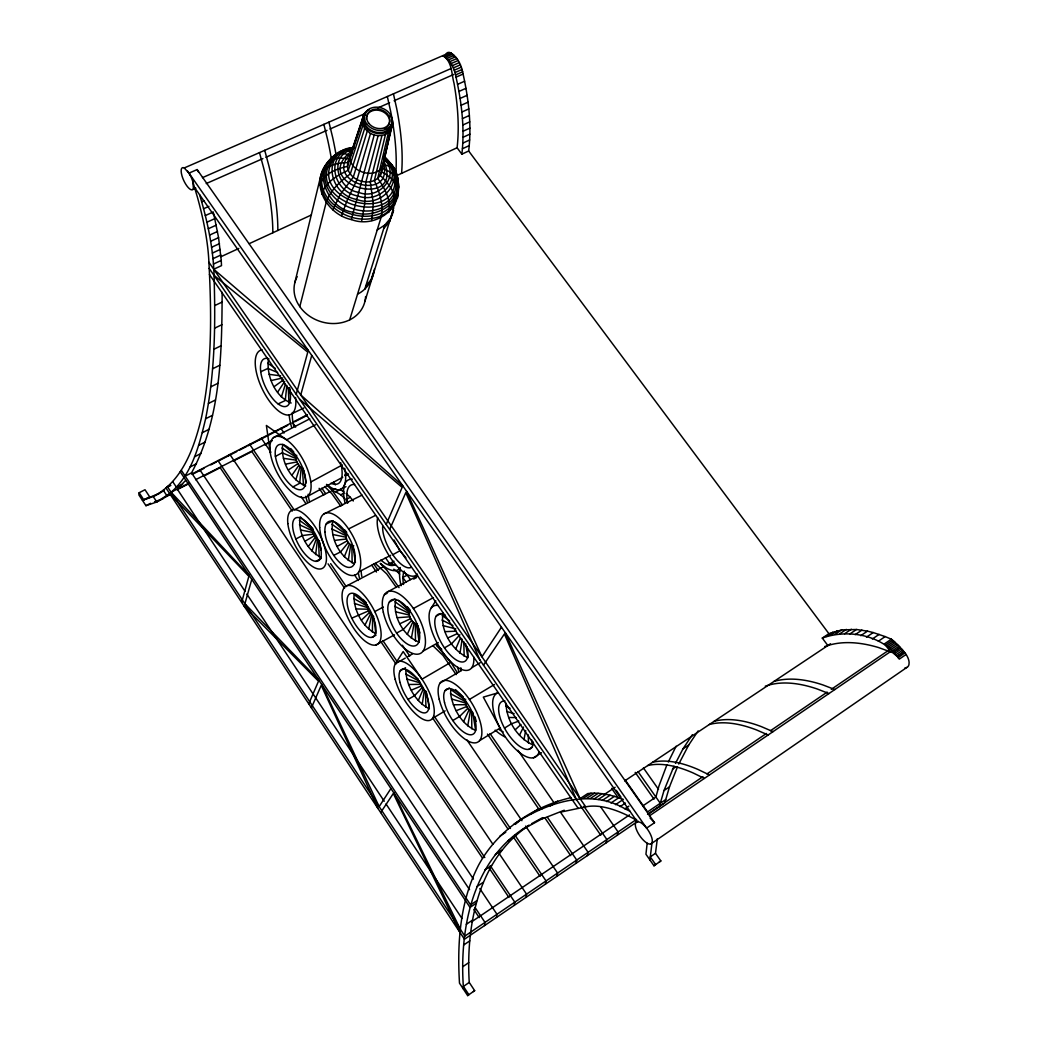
<?xml version="1.0" encoding="UTF-8"?>
<svg xmlns="http://www.w3.org/2000/svg" width="1048" height="1048" viewBox="0 0 1048 1048"><rect width="100%" height="100%" fill="white"/><g stroke="black" fill="none" stroke-linecap="round" stroke-linejoin="round"><path stroke-width="1.5" d="M461.854 154.161C464.867 128.406 461.618 102.337 456.024 77.159C454.518 68.867 450.745 59.566 442.754 55.662C452.251 61.098 451.478 74.067 454.007 83.224A177.138 76.805 68 0 1 457.085 147.755L461.854 154.161L468.666 150.991C471.796 125.275 468.626 99.206 463.085 74.041C461.605 65.749 457.832 56.448 449.841 52.583A11.279 5.345 67.9 0 0 446.055 54.169M249.123 575.378L171.086 492.233C192.295 473.814 199.33 444.981 205.618 418.755C214.709 373.599 215.521 327.264 214.198 281.375C214.041 251.926 208.028 222.87 199.618 194.758M429.379 708.789C415.322 701.911 406.179 685.366 405.825 669.934L418.178 679.065M185.195 476.12L191.548 472.858C221.167 417.982 221.822 353.137 222.15 292.313M372.368 632.062L372.682 616.159L368.464 610.919L367.167 604.827L354.028 594.399C353.333 609.687 361.966 626.599 375.8 633.621L373.9 618.163M354.473 563.575C339.539 557.091 329.871 537.768 332.675 521.852M465.639 643.629L467.984 657.699C452.081 650.533 440.081 630.582 442.963 613.211M353.792 545.812L352.914 546.008C348.08 544.318 344.91 537.965 346.141 533.039L334.142 521.681M463.544 989.325C458.854 929.144 472.504 857.906 529.004 825.248M473.421 991.578L474.652 990.635L469.242 982.421C465.797 925.463 478.111 859.255 528.899 825.457M450.601 693.789L450.823 689.505L465.273 700.116C465.129 705.042 468.207 710.361 472.74 712.404L475.635 730.417C461.474 724.234 452.998 708.54 450.601 693.789L465.207 701.4M407.371 606.844L410.318 610.368L409.611 610.971C408.104 615.988 411.681 622.342 416.501 624.149L419.213 642.228C403.401 636.162 392.24 616.001 395.816 599.469M387.393 144.349L392.057 123.887L381.669 172.016C418.925 190.33 383.804 231.831 351.329 219.556C327.959 214.643 310.562 186.125 325.601 165.021C331.338 158.025 340.862 145.829 351.106 151.488C308.387 184.854 405.668 211.775 383.712 160.541C399.013 163.383 399.76 185.496 397.572 197.928M531.729 739.993L532.489 744.709C517.083 737.596 506.315 719.95 506.014 703.129M392.764 209.862L392.463 214.119L389.28 221.953L383.712 228.595M364.927 301.352L393.799 207.661M374.372 269.349C372.983 279.62 367.219 289.497 357.578 294.108M383.725 161.313C381.721 183.23 342.853 172.069 351.434 152.366M373.363 272.572L370.101 282.855M381.669 172.016C376.337 188.706 348.774 182.745 347.464 166.422L362.123 122.105L362.385 118.869L365.097 114.271M351.46 152.576L347.792 162.65C338.57 162.663 327.814 164.641 322.234 172.763C313.535 214.264 385.546 235.237 398.188 193.67M296.728 455.238C294.409 459.496 298.025 464.827 301.235 467.696L299.702 483.285L292.982 486.901M286.838 385.468L285.252 400.533L278.087 403.912M647.179 843.247L645.935 854.225L653.991 865.792L660.843 860.932L655.498 853.282L657.319 838.806M139.148 492.73L143.825 499.857L149.681 496.844L145.004 489.744L139.148 492.73L138.886 494.918L145.947 505.686L156.807 501.979L170.523 494.315M649.917 859.95L652.053 842.435M315.644 554.589L317.452 539.864L313.457 534.139L312.815 528.519L300.187 516.861C297.475 532.384 307.169 550.829 321.356 557.523M484.543 925.581L485.001 922.41L475.124 907.594M422.187 704.479L424.335 690.383L421.047 686.073L419.397 681.213L405.786 674.034M496.477 917.459L496.975 914.275L479.827 888.625M348.277 560.484L350.7 545.012M459.954 653.271L462.194 639.201M514.24 905.38L514.791 902.158L490.268 865.7M467.736 725.819L470.369 711.055M411.392 638.324L414.156 623.01M525.978 897.389L526.568 894.154L499.254 853.688M523.961 739.705L525.703 730.495M291.187 403.022C275.113 396.76 266.113 375.669 268.484 359.097M545.379 884.185L546.034 880.936L515.013 835.243M368.673 629.141L371.568 615.294M556.92 876.325L557.601 873.063L525.611 826.099M305.715 485.892C290.375 479.945 280.235 460.386 282.803 444.273L296.178 455.959M575.994 863.356L576.728 860.067L547.37 817.217M391.821 127.122L380.241 175.475C388.428 183.046 397.179 193.959 394.349 205.853M382.572 165.532L381.957 168.256C388.481 170.549 395.279 174.413 397.978 181.134C402.615 205.015 373.494 219.359 353.333 212.233C321.553 208.722 307.313 149.55 349.259 159.204M384.171 158.523L386.673 147.506M390.577 130.07L388.428 132.559L377.739 178.383C384.668 188.09 391.533 200.207 388.716 212.548M587.325 855.64L588.111 852.325L560.536 812.252M294.842 282.646L320.544 176.745C323.793 164.641 334.653 148.148 349.076 155.209L351.774 153.532M388.428 132.559L385.494 134.393L374.359 180.544C379.376 191.994 383.948 204.95 381.027 217.539L349.678 319.876M606.072 842.88L606.897 839.553L583.88 806.266M299.793 306.645L326.151 202.552C330.107 190.317 340.325 181.369 350.32 173.916L364.612 128.563L362.123 122.105M385.494 134.393L381.983 135.454L370.298 181.802L373.271 203.731L371.791 220.499M617.22 835.295L618.084 831.955L600.622 806.79M381.983 135.454L378.131 135.664L365.87 182.077L364.625 204.294L361.665 221.194M296.243 394.31L307.771 352.141L213.962 275.297M635.638 822.759L636.555 819.392L464.854 936.1L167.366 486.613L169.815 485.355M241.643 602.39L248.861 576.321L169.645 493.543L156.807 501.979L153.218 496.516L142.449 500.341L159.178 493.451L164.3 490.333M364.612 128.563L370.481 133.528L374.202 135.009L351.329 219.556M311.741 355.403L300.737 394.965L402.812 485.866M251.782 579.374L244.904 603.779L318.906 680.257M341.53 215.705L347.451 199.592L357.054 179.653L370.481 133.528M659.297 806.659L664 790.546L673.956 766.285M664.72 802.978L669.489 786.838L677.48 766.848M332.937 209.901L340.115 194.64L353.294 177.112L367.206 131.328M364.783 289.274L384.826 225.019L390.406 218.364L393.603 210.504M281.375 396.982L285.384 384.315M389.28 221.953L390.406 218.364M444.431 56.566L451.518 53.487L454.845 57.155M321.657 194.181C325.574 182.208 337.469 175.16 348.329 170.261L362.883 125.419M295.759 479.814L300.056 466.661M319.745 185.378C323.478 173.732 336.526 168.754 347.464 166.422L347.792 162.65L362.385 118.869M323.963 168.885L326.557 164.68M351.905 151.24L363.643 115.922M311.924 551.012L316.326 538.803M666.895 764.896L658.969 785.961L655.917 797.043L643.171 805.663M344.334 556.724L349.508 543.886M308.754 703.85L318.5 681.2L244.21 606.268M418.322 700.483L423.169 689.191M386.201 524.445L402.157 487.399L299.571 399.131M455.684 649.013L460.544 637.76M328.443 161.916C310.418 195.766 363.355 226.119 389.122 202.814C401.266 193.592 402.222 166.828 383.856 164.85C392.306 201.845 324.618 182.889 349.076 155.209M311.4 707.832L321.238 685.327L377.948 808.44M389.673 529.45L405.786 492.612L479.879 659.939M465.273 700.116L465.679 699.199M407.279 634.354L412.912 621.818M463.557 721.6L469.098 709.784M519.494 735.211L523.502 727.063M668.31 762.027L676.091 746.241M364.953 625.08L370.442 614.076M330.408 160.318L332.465 157.043L343.941 150.008M675.462 763.376L682.982 748.848L692.322 734.766M678.763 764.071L688.693 745.036L698.125 730.915M322.234 172.763C313.26 200.587 346.783 223.958 372.341 218.325C399.144 215.128 405.759 181.461 390.197 162.846M159.178 493.451L153.218 496.516C182.234 481.595 194.024 448.203 201.295 418.453C212.233 367.18 211.617 314.348 208.906 262.262A188.902 58.072 65.5 0 0 197.365 196.998L192.858 181.828M430.885 608.521L435.785 600.753M390.93 788.515L379.153 806.606L321.644 684.383M277.576 392.24L284.676 381.472M501.455 627.215L481.936 656.821L406.454 491.093M380.673 812.554L393.314 793.48L460.072 932.589M483.495 665.166L504.402 633.961L576.348 799.467M291.92 475.255L298.89 465.286M338.963 153.794C342.041 149.196 348.971 147.296 354.119 148.017C324.225 152.432 331.993 191.548 357.63 195.897C381.014 204.91 405.353 176.771 384.472 158.025M308.335 546.44L315.238 537.428M171.086 492.233L177.23 489.075L185.601 480.469M348.381 542.432L340.587 551.903L333.762 555.375M365.778 286.078L371.11 279.646M345.054 475.399L346.836 473.277M571.173 797.594C533.17 806.475 497.394 830.212 478.635 865.059C459.928 901.267 457.059 943.148 459.496 983.168L467.657 995.6L474.652 990.635M348.827 149.694L351.787 147.637M335.491 154.816C293.741 202.998 409.152 235.459 395.227 171.361M337.325 154.122C297.724 199.854 407.266 230.678 394.074 169.842M411.733 620.311L403.388 629.363L396.603 633.084M459.915 634.774L451.596 643.747L444.483 647.887M422.043 687.711L414.615 695.597L408.026 699.475M467.906 708.238L459.6 716.452L452.801 720.539M361.455 620.128L369.394 612.582M515.262 729.762L520.869 724.509M198.36 471.273L199.893 469.897L473.46 879.115M228.281 455.906L229.905 454.491L492.848 844.19M259.681 439.767L261.411 438.3L270.908 452.238M515.236 824.435L521.21 819.392M467.657 995.6L468.862 994.67L463.452 986.43L469.242 982.421M653.991 865.792L655.629 864.561L650.297 856.897L655.498 853.282M659.179 862.177L660.843 860.932M274.144 386.647L283.641 379.782M904.031 651.764L897.206 656.441L892.752 652.694L878.434 647.507A199.696 97.569 51.3 0 0 827.855 645.542L822.287 638.075C847.635 628.813 881.827 634.721 898.175 657.672L904.896 652.852L901.935 649.708M650.847 843.981L906.808 667.458M462.889 966.649L468.77 962.601M894.678 653.467L901.516 648.791L906.114 654.45A12.248 6.511 53.3 0 1 909.114 662.519L908.93 664.72A12.248 6.511 53.3 0 1 905.014 667.812M895.87 654.843L902.708 650.166M897.036 656.245L903.874 651.568M654.542 822.693L646.603 828.13L188.981 173.13L184.225 167.955A12.104 4.061 65.3 0 0 181.383 173.248L182.011 175.933A12.104 4.061 65.3 0 0 188.247 187.579A12.104 4.061 65.3 0 0 193.435 188.378L192.806 181.618A12.104 4.061 65.3 0 0 188.981 173.13L197.116 169.579L654.542 822.693L650.048 817.977M906.114 654.45L899.289 659.126L898.175 657.672M888.442 647.127L895.267 642.476L901.516 648.791M889.726 648.319L896.551 643.669M890.996 649.55L897.822 644.887M649.341 815.907L890.446 651.659L884.538 643.813L891.363 639.201L895.267 642.476M892.241 650.821L899.079 646.158M463.766 944.955L469.779 940.855M885.848 644.874L892.673 640.249M887.158 645.987L893.983 641.337M665.716 799.572L647.559 811.925L625.355 780.223M647.559 814.348L702.946 776.66M706.994 773.909L766.415 733.469M770.476 730.718L827.2 692.112M831.247 689.361L889.333 649.839M638.075 821.108L464.474 939.244L165.938 487.936L170.837 485.421M649.144 813.575L663.358 803.895M466.308 924.336L472.438 920.183M664 790.546L669.489 786.838M471.6 921.821L629.534 814.899M514.175 824.016C545.956 802.991 589.356 787.9 624.962 808.781L628.905 806.122M878.381 641.193L885.18 636.595L891.363 639.201L893.328 641.808M615.504 804.668L623.35 799.401C612.045 795.144 599.849 792.026 587.705 793.585L580.068 798.641L505.267 632.664M866.447 637.119L873.233 632.573L885.18 636.595M476.866 900.651L470.591 904.869L181.304 470.29M672.449 769.193L675.803 766.926M476.29 903.193L470.028 907.411L180.191 471.77M620.167 806.593L625.407 803.056M872.342 638.966L879.141 634.381M606.582 801.576L614.39 796.362M610.971 802.991L618.792 797.751M860.722 635.678L867.482 631.145L873.233 632.573M604.251 794.515L615.124 787.271M624.634 780.943L830.501 643.773M598.238 799.506L605.993 794.332M849.797 633.975L856.53 629.494L867.482 631.145M602.338 800.41L610.119 795.222M476.748 886.674L483.167 882.377M682.982 748.848L688.693 745.036M855.168 634.63L861.915 630.123M586.867 798.262L594.544 793.153M834.981 634.341L841.662 629.913L856.53 629.494M590.496 798.432L598.212 793.297M484.923 869.853L491.499 865.491M839.697 633.844L846.391 629.389M594.295 798.838L602.024 793.69M844.636 633.712L851.356 629.245M288.436 469.91L297.842 463.675M495.272 854.552L502.005 850.098M822.287 638.075L828.916 633.686L841.662 629.913M523.109 829.138L540.991 819.379L564.269 810.222M826.269 636.464L832.911 632.062M583.382 798.327L591.046 793.244M830.501 635.219L837.155 630.804M550.266 805.951L557.654 801.078M507.939 840.928L514.83 836.37M540.991 819.379L543.401 817.781M530.851 813.929L538.056 809.187M500.027 836.016L505.752 832.256M377.214 229.997L384.826 225.019M533.432 757.809L541.489 752.7M528.86 749.333L532.41 747.106M331.312 158.549L335.137 156.178M504.494 728.098L511.568 723.736L518.786 721.103M479.526 740.674L500.42 727.875M432.483 718.443L445.125 710.871M469.412 699.461L494.499 684.488M471.718 667.759L480.167 662.755M445.23 690.475L449.356 688.038M440.134 683.021L461.133 670.72M450.234 662.677L421.977 679.183L403.166 651.555L395.397 663.764L405.262 658.092M305.099 541.174L314.269 535.829M400.192 670.825L405.524 667.746M408.078 656.467L412.309 654.044M436.164 616.172L440.959 613.434M423.012 651.162L438.274 642.594M337.26 546.349L347.373 540.755M392.777 554.693L399.956 550.737L405.943 557.837M531.572 823.702L542.681 817.623M307.221 496.569L342.735 477.233M345.251 475.858L348.539 474.076L344.74 475.268M413.384 608.508L433.387 597.635M375.813 645.005A33.078 13.428 62 0 0 366.066 597.622A33.078 13.428 62 0 0 342.879 603.294A33.078 13.428 62 0 0 375.813 645.005L394.454 634.839M372.066 637.315A24.471 9.93 62 0 0 364.756 602.194A24.471 9.93 62 0 0 347.674 606.543A24.471 9.93 62 0 0 372.066 637.315L376.049 635.14M310.811 481.975L342.395 464.919M389.398 601.997L394.886 599.05M315.828 561.348A24.274 9.904 62.1 0 0 312.265 529.083A24.274 9.904 62.1 0 0 292.772 527.799A24.274 9.904 62.1 0 0 315.828 561.348L321.107 558.545M387.472 591.897L417.589 575.85M384.406 594.701L387.197 593.22M413.698 579.086L416.488 577.592M374.765 611.6L383.332 607.015M351.774 618.15L368.464 610.919M410.436 579.623L407.187 575.142L402.786 577.461L406.034 581.954M275.441 456.365L282.2 452.828L295.968 458.526M393.773 569.169L397.611 572.011L400.912 570.269M315.553 424.754L286.615 439.833L266.375 425.462L270.279 452.618M295.837 539L302.427 535.554L313.457 534.139M358.77 571.894L390.668 555.309M346.94 585.727L383.83 566.523M393.996 561.217L388.205 564.243L392.175 564.073L395.712 565.462M389.987 565.213L392.175 564.073M273.397 437.671L309.723 418.859M145.947 505.686L150.624 503.276M170.667 494.04L167.025 495.914L163.331 490.346M353.294 501.01L350.294 497.289L345.919 499.555L347.91 502.044M191.81 474.063L290.964 423.13M292.405 422.383L307.431 414.667M192.989 474.037L203.902 468.43M210.831 464.867L216.36 462.024M217.683 461.343L236.717 451.57M239.52 450.129L246.555 446.514M279.056 429.811L247.97 445.793L249.66 444.339L293.951 509.603M280.497 429.077L287.702 425.37M294.671 421.794L306.92 415.493M182.719 484.15L176.509 487.359L172.724 481.648M335.753 488.643L331.43 490.857L335.819 491.853L340.77 494.813L344.045 493.123M190.042 467.028L196.487 463.727M294.632 509.682L330.015 491.578M335.819 491.853L345.984 486.639M194.522 456.784L201.072 453.443M188.666 483.246L177.23 489.075L245.022 591.308M195.583 479.722L272.349 440.592M177.191 489.665L188.588 483.849M203.535 476.224L220.198 467.722L482.525 858.168M233.547 460.91L251.874 451.557L292.261 511.083M265.013 444.85L270.567 442.02M198.635 445.361L205.277 441.981M202.343 432.693L209.089 429.287M348.578 528.939L375.525 515.38M205.618 418.755L212.482 415.309M208.447 403.48L215.403 400.009M326.151 524.079L333.054 520.646M210.779 386.843L217.866 383.345M324.055 513.874L362.071 495.115M212.613 368.778L219.805 365.254M213.897 349.246L221.22 345.696M214.604 328.194L222.058 324.631M292.104 413.606L303.868 407.986M399.995 623.691L410.711 618.608M214.722 305.584L222.294 302.007M213.438 264.057L221.246 260.441L218.573 237.66L213.635 213.294M462.417 148.764L469.255 145.593M462.797 143.131L469.661 139.974M212.993 258.673L220.827 255.057M221.115 256.629L238.839 248.442M249.188 243.673L311.348 214.997M397.179 175.396L457.085 147.755M462.993 137.301L469.884 134.131M212.377 253.066L220.237 249.45M260.716 371.752L267.934 368.438L277.628 372.538M210.661 241.276L218.573 237.66M462.993 131.262L469.91 128.105M211.604 247.263L219.491 243.66M462.43 118.621L469.373 115.463M209.561 235.093L217.512 231.49M462.81 125.026L469.74 121.869M461.841 112.044L468.81 108.9M208.303 228.752L216.268 225.137M461.068 105.324L468.063 102.167M206.888 222.228L214.879 218.626M460.098 98.447L467.107 95.316M205.303 215.561L213.32 211.971M458.932 91.464L465.954 88.32M203.561 208.762L208.932 206.364M447.981 637.839L457.465 633.595M457.57 84.351L464.618 81.22M201.674 201.819L204.36 200.627M456.024 77.159L463.085 74.041M455.029 72.561L462.116 69.443M192.819 189.492L195.793 188.182M206.233 183.57L262.891 158.602M265.878 157.279L327.002 130.332M329.989 129.022L365.765 113.25M377.699 107.983L389.62 102.73M394.1 100.752L453.732 74.46M455.618 74.893L462.692 71.762M452.264 65.697L459.351 62.579M202.461 177.649L451.059 68.539M453.339 67.91L460.426 64.806M454.269 70.216L461.343 67.111M448.4 59.933L455.5 56.828M449.775 61.662L456.863 58.557M451.072 63.587L458.159 60.483M184.225 167.955L449.841 52.583L451.518 53.487M444.142 56.291L451.23 53.199M445.557 57.221L452.657 54.129M446.985 58.439L454.085 55.348M411.314 690.147L421.047 686.073M456.116 710.714L466.858 706.509M154.541 501.73L162.768 498.9M824.763 646.524L827.855 645.542M352.927 147.65C320.596 152.418 328.98 194.732 356.713 199.448C384.144 209.757 408.969 175.606 383.581 156.165M341.124 151.266L349.731 148.672M352.259 149.681C328.155 155.431 337.181 189.557 358.56 192.282C378.629 200.941 401.463 175.357 383.896 158.824M765.276 686.152L768.223 685.261A203.325 92.447 52.2 0 1 817.204 688.981L828.955 693.553M271.262 380.529L282.764 377.935M561.78 811.873L585.74 806.842A214.63 75.102 54.4 0 1 629.245 816.3L635.913 819.864M285.541 464.133L296.964 461.932M416.501 624.149L417.458 624.032M334.587 540.414L346.561 538.973M397.297 617.704L409.899 616.8M350.726 147.978L353.726 147.807M445.059 631.643L456.339 631.184M408.641 684.488L420.235 684.357M453.352 704.767L466.019 704.701M508.647 717.5L516.192 717.579M355.993 608.927L367.743 609.202M269.139 374.333L280.694 375.878M283.405 458.317L296.322 460.177M374.202 135.009L378.131 135.664M301.235 467.696L303.383 468.522M300.488 529.961L312.88 532.45M332.727 534.506L346.01 537.192M395.476 611.796L409.349 615.019M443.029 625.591L455.906 628.918M317.452 539.864L319.496 540.82M451.465 699.003L465.456 702.972M406.755 678.999L419.672 682.707M506.682 711.487L514.162 713.662M354.407 603.425L367.272 607.539M834.863 689.532L823.086 684.999A202.984 92.958 52.1 0 0 773.935 681.449M424.335 690.383L426.497 691.654M372.682 616.159L373.717 616.617M773.031 731.648L761.542 726.696A206.653 87.56 52.9 0 0 714.081 721.338M768.132 734.989L756.656 729.998A206.941 87.128 52.9 0 0 709.352 724.495M299.44 524.747L312.566 530.878M331.823 529.004L345.748 535.528M394.677 606.36L409.113 613.381M624.962 808.781L629.887 811.218M442.046 620.075L452.959 625.564M709.444 774.97L698.256 769.56A210.452 81.757 53.6 0 0 652.642 762.276M704.361 778.428L693.187 772.979A210.766 81.272 53.7 0 0 647.73 765.551M505.817 706.077L510.062 708.291M353.726 598.474L367.075 606.045M340.194 489.599L343.901 491.826M281.991 448.033L295.916 457.085M267.699 363.237L275.349 368.424M299.322 520.28L312.553 529.541M331.928 524.275L345.788 534.113M394.939 601.762L409.205 612.006M326.609 484.373L331.286 487.752A50.854 17.462 62.1 0 0 344.726 468.299M442.151 615.464L449.618 620.861M380.751 560.104L384.839 563.169A45.496 15.917 61 0 0 394.795 564.885M375.315 563.392L386.751 573.911L396.341 587.404M441.758 649.341L436.348 645.11L451.072 662.65L457.36 672.777M432.824 645.62L443.042 655.498L456.168 674.624M308.243 350.386L213.727 269.231L221.508 265.629L221.246 260.441M346.181 493.503L350.294 497.289M340.77 494.813L344.884 498.612M455.5 689.61L463.413 697.064M398.489 600.425L409.611 610.971M363.093 599.43L366.446 602.836M326.504 484.635L331.862 490.123L342.565 505.188M324.592 486.508L331.862 493.726L340.849 506.263M404.083 571.867L407.187 575.142M397.611 572.011L399.681 574.186M388.677 161.968L392.201 166.855L387.878 162.244M290.663 448.518L293.689 451.871M344.831 530.026L346.77 532.371M468.666 150.991L828.916 633.686M187.356 170.824L190.225 174.911M643.433 767.935L658.511 789.341M638.049 771.642L660.292 803.266M635.206 772.376L654.018 799.152M616.276 790.336L620.953 797.03M194.64 187.618L637.184 821.658M611.639 788.345L618.189 797.738M208.906 262.262L585.74 806.842M209.155 268.353L581.994 807.628M581.273 807.012L600.779 835.23M209.417 274.458L578.234 808.427M293.217 423.562L295.654 427.112M333.539 482.185L335.386 484.87M385.415 557.628L390.053 564.361M517.922 750.276L554.051 802.82M280.838 428.318L284.074 433.034M321.841 488.145L325.548 493.543M373.599 563.68L378.223 570.413M490.058 733.6L541.816 809.121M319.116 488.316L323.753 495.062M371.844 565.291L376.468 572.038M487.451 734.085L539.248 809.711M544.803 817.82L570.688 855.626M301.248 496.778L305.846 503.525M354.578 575.051L358.259 580.448M402.393 645.24L409.742 656.035M466.753 739.718L521.93 820.689M330.644 563.641L346.233 586.618M382.926 640.669L397.611 662.284M434.291 716.334L510.428 828.483M328.063 563.85L344.582 588.203M381.302 642.319L395.987 663.96M432.693 718.077L507.966 829.02M513.468 837.142L540.087 876.377M217.958 460.622L484.792 857.552M488.905 867.665L508.948 897.494M191.548 472.858L469.556 889.687M473.801 909.441L479.237 917.616M246.83 594.033L384.223 801.235M386.031 803.96L461.958 918.467M399.052 587.627L386.909 570.282L380.214 563.326L386.385 567.964A51.326 17.96 61 0 0 400.31 567.531M399.956 550.737L394.022 540.048M500.564 729.067L483.311 697.116L498.311 692.728A37.243 15.445 58.5 0 0 505.66 737.386A37.243 15.445 58.5 0 0 539.078 751.77M391.821 165.322L384.459 156.715L385.52 158.602M393.773 792.786L460.413 929.393M474.98 716.911L476.264 721.43M259.485 152.615L263.559 167.654A185.85 63.181 66.1 0 1 272.821 232.774M264.725 150.323L268.76 165.348A185.601 63.574 66.2 0 1 277.838 230.455M417.864 625.512L419.921 632.953M323.858 124.358L327.539 139.292A182.902 67.937 66.7 0 1 331.443 159.322M328.915 122.144L332.57 137.065A182.679 68.303 66.8 0 1 335.963 154.292M397.624 182.955L398.646 187.278M387.328 96.508L390.642 111.324A180.02 72.443 67.3 0 1 395.699 176.077M393.445 93.822L396.707 108.625A179.745 72.875 67.4 0 1 401.581 173.352M303.697 470.12L306.213 482.918M319.758 542.366L321.094 550.095M289.641 387.812L290.702 393.969M426.759 693.213L429.117 707.23M352.914 546.008L355.416 562.396M302.374 468.338L303.475 485.447M288.266 387.603L288.973 402.655M318.526 540.558L319.221 556.92M425.462 691.221L425.96 707.308M463.792 641.73L464.159 656.231M351.866 545.733L352.128 562.933M471.6 711.946L471.849 728.832M528.31 734.936L528.402 742.953M415.375 623.809L415.453 641.009M197.116 169.579A12.078 4.1 65.4 0 1 198.635 172.265M473.788 657.135A36.562 15.039 60.1 0 1 442.282 651.489A36.562 15.039 60.1 0 1 438.077 605.43M466.897 646.524A27.038 11.122 60.1 0 1 457.19 660.502A27.038 11.122 60.1 0 1 435.876 629.651A27.038 11.122 60.1 0 1 445.321 615.281M417.497 574.068A36.038 14.096 61.3 0 1 391.389 559.121A36.038 14.096 61.3 0 1 377.673 517.529M411.052 567.387A26.659 10.428 61.3 0 1 392.804 554.746A26.659 10.428 61.3 0 1 382.703 526.332M533.38 742.023A27.536 11.423 58.5 0 1 508.267 734.255A27.536 11.423 58.5 0 1 505.057 701.02M365.595 296.571A36.287 30.706 18 0 1 321.592 321.854A36.287 30.706 18 0 1 297.2 276.659M391.258 124.699A14.109 11.318 19.3 0 1 373.258 131.367A14.109 11.318 19.3 0 1 365.28 114.376M390.144 115.372A15.327 12.301 19.3 0 1 386.044 132.336A15.327 12.301 19.3 0 1 365.176 126.467A15.327 12.301 19.3 0 1 369.341 109.529M366.42 119.158A11.816 9.484 19.3 0 1 383.083 111.782A11.816 9.484 19.3 0 1 384.459 128.642M295.562 397.533A35.475 14.842 64.5 0 1 268.825 400.284A35.475 14.842 64.5 0 1 262.092 349.822M289.065 387.616A26.239 10.978 64.5 0 1 281.938 406.1A26.239 10.978 64.5 0 1 261.948 377.621A26.239 10.978 64.5 0 1 268.838 358.796M505.162 737.006A52.78 18.838 58.6 0 1 495.128 730.155M458.775 671.611A52.78 18.838 58.6 0 1 457.753 667.235M309.553 501.848A43.06 14.331 61.2 0 1 308.138 494.25M307.234 501.887A48.889 16.27 61.2 0 1 305.82 496.241M291.645 427.44A50.854 17.462 62.1 0 1 289.13 414.956M361.809 576.466A43.204 14.58 60.2 0 1 361.115 570.505M503.21 731.936A46.636 16.637 58.6 0 1 499.293 729.696M461.316 670.589A46.636 16.637 58.6 0 1 460.819 667.759M359.7 578.876A49.426 16.676 60.2 0 1 358.416 573.348M347.635 503.21A45.496 15.917 61 0 1 354.604 484.49M345.106 503.328A51.326 17.96 61 0 1 352.285 479.237M401.07 585.74A51.968 18.419 59.8 0 1 400.166 568.606M340.744 462.718A44.684 15.353 62.1 0 1 330.932 483.246M293.925 426.746A44.684 15.353 62.1 0 1 292.392 412.48M403.519 584.457A46.007 16.309 59.8 0 1 404.24 571.095M636.752 821.697L635.782 822.575A13.231 5.017 55.8 0 0 642.123 838.819A13.231 5.017 55.8 0 0 652.315 841.583L652.197 839.435A13.231 5.017 55.8 0 0 640.066 822.221L636.752 821.697M900.311 647.454L893.472 652.131L900.311 647.454M439.217 699.278A35.278 14.502 59.4 0 0 476.303 742.691A35.278 14.502 59.4 0 0 464.461 692.964A35.278 14.502 59.4 0 0 439.217 699.278M444.535 702.632A26.095 10.729 59.4 0 0 471.993 734.622A26.095 10.729 59.4 0 0 463.111 697.785A26.095 10.729 59.4 0 0 444.535 702.632M395.188 679.327A33.51 12.943 59.9 0 0 429.706 720.395A33.51 12.943 59.9 0 0 417.314 673.013A33.51 12.943 59.9 0 0 395.188 679.327M400.035 682.471A24.785 9.576 59.9 0 0 425.58 712.745A24.785 9.576 59.9 0 0 416.305 677.637A24.785 9.576 59.9 0 0 400.035 682.471M383.306 612.176A34.898 15.55 61.4 0 0 419.776 653.716A34.898 15.55 61.4 0 0 408.51 602.207A34.898 15.55 61.4 0 0 383.306 612.176M388.572 615.071A25.807 11.502 61.4 0 0 415.571 645.66A25.807 11.502 61.4 0 0 407.122 607.513A25.807 11.502 61.4 0 0 388.572 615.071M270.174 451.871A34.008 14.502 61.6 0 0 303.54 497.682A34.008 14.502 61.6 0 0 297.776 451.374A34.008 14.502 61.6 0 0 270.174 451.871M275.388 455.959A25.152 10.729 61.6 0 0 300.108 489.757A25.152 10.729 61.6 0 0 295.733 455.421A25.152 10.729 61.6 0 0 275.388 455.959M366.787 123.978A14.135 11.332 19.3 0 0 390.721 125.341A14.135 11.332 19.3 0 0 377.28 107.184A14.135 11.332 19.3 0 0 366.787 123.978M368.66 123.127A11.829 9.484 19.3 0 0 388.703 124.267A11.829 9.484 19.3 0 0 377.45 109.071A11.829 9.484 19.3 0 0 368.66 123.127M319.679 527.55A34.348 15.026 63 0 0 351.892 575.522A34.348 15.026 63 0 0 348.958 529.502A34.348 15.026 63 0 0 319.679 527.55M324.932 532.03A25.401 11.122 63 0 0 348.801 567.427A25.401 11.122 63 0 0 346.508 533.301A25.401 11.122 63 0 0 324.932 532.03M287.846 523.568A32.816 13.388 62.1 0 0 318.972 569.012A32.816 13.388 62.1 0 0 314.295 525.506A32.816 13.388 62.1 0 0 287.846 523.568"/></g></svg>
